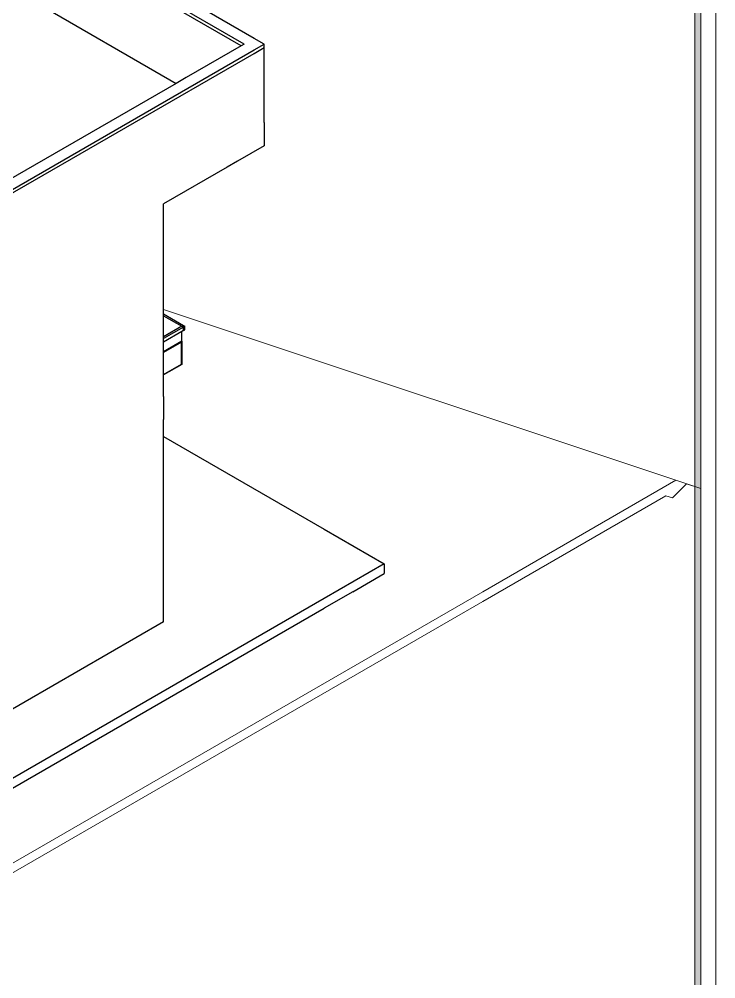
# Model space of a CAD drawing. Header units: metres. Extents: x 294 to 1101, y -498 to -355.
# Drawn here: x 941.08 to 950.94, y -401.91 to -388.33 of the extents above; entities that cross this region are included whole.
import ezdxf

# ---------------------------------------------------------------- set-up
doc = ezdxf.new("R2010")
doc.units = ezdxf.units.M
doc.layers.add('19-JARDINERIA', color=80, linetype='Continuous', lineweight=0)

msp = doc.modelspace()

# ---------------------------------------------------------------- hatches: boundary and pattern name
at = {"layer": '19-JARDINERIA'}
h = msp.add_hatch(color=251, dxfattribs=at)
h.paths.add_polyline_path([(901.202, -414.127), (950.723, -414.127), (950.723, -379.12), (901.202, -379.12)])
h.paths.add_polyline_path([(901.287, -414.041), (950.638, -414.041), (950.638, -379.205), (901.287, -379.205)], flags=16)

# ---------------------------------------------------------------- linework, layer by layer
for p, q in [((944.263, -388.685), (941.275, -386.959)), ((944.405, -388.603), (941.416, -386.877)), ((944.221, -388.709), (941.275, -387.008)), ((941.275, -388.07), (943.302, -389.24)), ((944.546, -388.685), (944.405, -388.603)), ((944.221, -388.709), (943.443, -389.158)), ((944.263, -388.685), (944.221, -388.709)), ((944.405, -388.766), (944.546, -388.685)), ((944.405, -388.815), (944.546, -388.734)), ((944.546, -388.734), (944.546, -388.685)), ((944.546, -389.632), (944.546, -388.734)), ((938.538, -392.153), (944.405, -388.766)), ((938.538, -392.202), (944.405, -388.815)), ((943.443, -389.158), (943.302, -389.24)), ((943.302, -389.24), (938.538, -391.99)), ((944.546, -389.795), (944.546, -389.632)), ((944.546, -389.795), (944.546, -390.122)), ((944.546, -390.122), (944.167, -390.34)), ((944.167, -390.34), (944.021, -390.425)), ((944.021, -390.425), (943.121, -390.945)), ((943.121, -392.436), (943.121, -390.945)), ((943.121, -392.504), (943.121, -392.436)), ((943.121, -392.504), (943.402, -392.667)), ((943.121, -392.529), (943.121, -392.504)), ((943.121, -392.529), (943.381, -392.679)), ((943.121, -392.829), (943.121, -392.529)), ((943.381, -392.679), (943.121, -392.829)), ((943.381, -392.679), (943.402, -392.667)), ((943.381, -392.679), (943.402, -392.691)), ((943.402, -392.667), (943.423, -392.679)), ((943.402, -392.691), (943.423, -392.679)), ((943.423, -392.728), (943.423, -392.679)), ((943.402, -392.691), (943.121, -392.853)), ((943.381, -392.752), (943.121, -392.902)), ((943.402, -392.74), (943.381, -392.752)), ((943.381, -392.891), (943.381, -392.752)), ((943.402, -392.74), (943.402, -392.691)), ((943.402, -392.74), (943.423, -392.728)), ((943.121, -392.853), (943.121, -392.829)), ((943.121, -392.902), (943.121, -392.853)), ((943.381, -392.891), (943.121, -393.041)), ((943.121, -393.041), (943.121, -392.902)), ((943.374, -392.903), (943.121, -393.049)), ((943.374, -393.214), (943.374, -392.903)), ((943.381, -392.891), (943.381, -393.218)), ((943.121, -393.049), (943.121, -393.041)), ((943.121, -393.36), (943.121, -393.049)), ((943.121, -393.36), (943.374, -393.214)), ((943.381, -393.218), (943.121, -393.368)), ((943.121, -393.368), (943.121, -393.36)), ((943.121, -393.672), (943.121, -393.368)), ((943.12, -393.672), (943.12, -393.828)), ((943.12, -393.672), (943.12, -393.828)), ((943.12, -393.672), (943.121, -393.672)), ((943.12, -393.672), (943.12, -393.672)), ((943.12, -393.828), (943.12, -393.997)), ((943.12, -393.997), (943.12, -393.998)), ((943.12, -393.998), (943.121, -393.998)), ((943.12, -393.998), (943.12, -393.998)), ((943.12, -393.998), (943.12, -393.998)), ((943.12, -393.998), (943.12, -393.998)), ((943.121, -394.238), (943.121, -393.998)), ((943.121, -394.238), (945.395, -395.551)), ((943.121, -395.218), (943.121, -394.238)), ((943.121, -396.725), (943.121, -395.218)), ((945.395, -395.551), (946.243, -396.041)), ((946.243, -396.041), (945.395, -396.531)), ((946.243, -396.041), (946.243, -396.18)), ((945.8, -396.436), (946.243, -396.18)), ((945.8, -396.436), (945.395, -396.67)), ((945.395, -396.531), (931.919, -404.311)), ((932.039, -404.381), (945.395, -396.67)), ((943.121, -396.864), (943.121, -396.725)), ((943.121, -396.864), (937.735, -399.973))]:
    msp.add_line(p, q)
at = {"layer": '19-JARDINERIA', "color": 251}
for p, q in [((950.723, -394.975), (943.121, -392.441)), ((947.638, -396.436), (950.371, -394.858)), ((950.524, -394.909), (950.424, -395.009)), ((950.723, -394.975), (950.524, -394.909)), ((947.638, -396.575), (950.231, -395.078)), ((950.231, -395.078), (950.324, -395.109)), ((950.324, -395.109), (950.424, -395.009)), ((932.838, -404.981), (947.638, -396.436)), ((932.838, -405.12), (947.638, -396.575))]:
    msp.add_line(p, q, dxfattribs=at)
for points in [[(900.988, -414.34), (950.936, -414.34), (950.936, -378.907), (900.988, -378.907)], [(901.202, -414.127), (950.723, -414.127), (950.723, -379.12), (901.202, -379.12)], [(901.287, -414.041), (950.638, -414.041), (950.638, -379.205), (901.287, -379.205)]]:
    msp.add_lwpolyline(points, close=True, dxfattribs=at)

doc.saveas('drawing.dxf')
